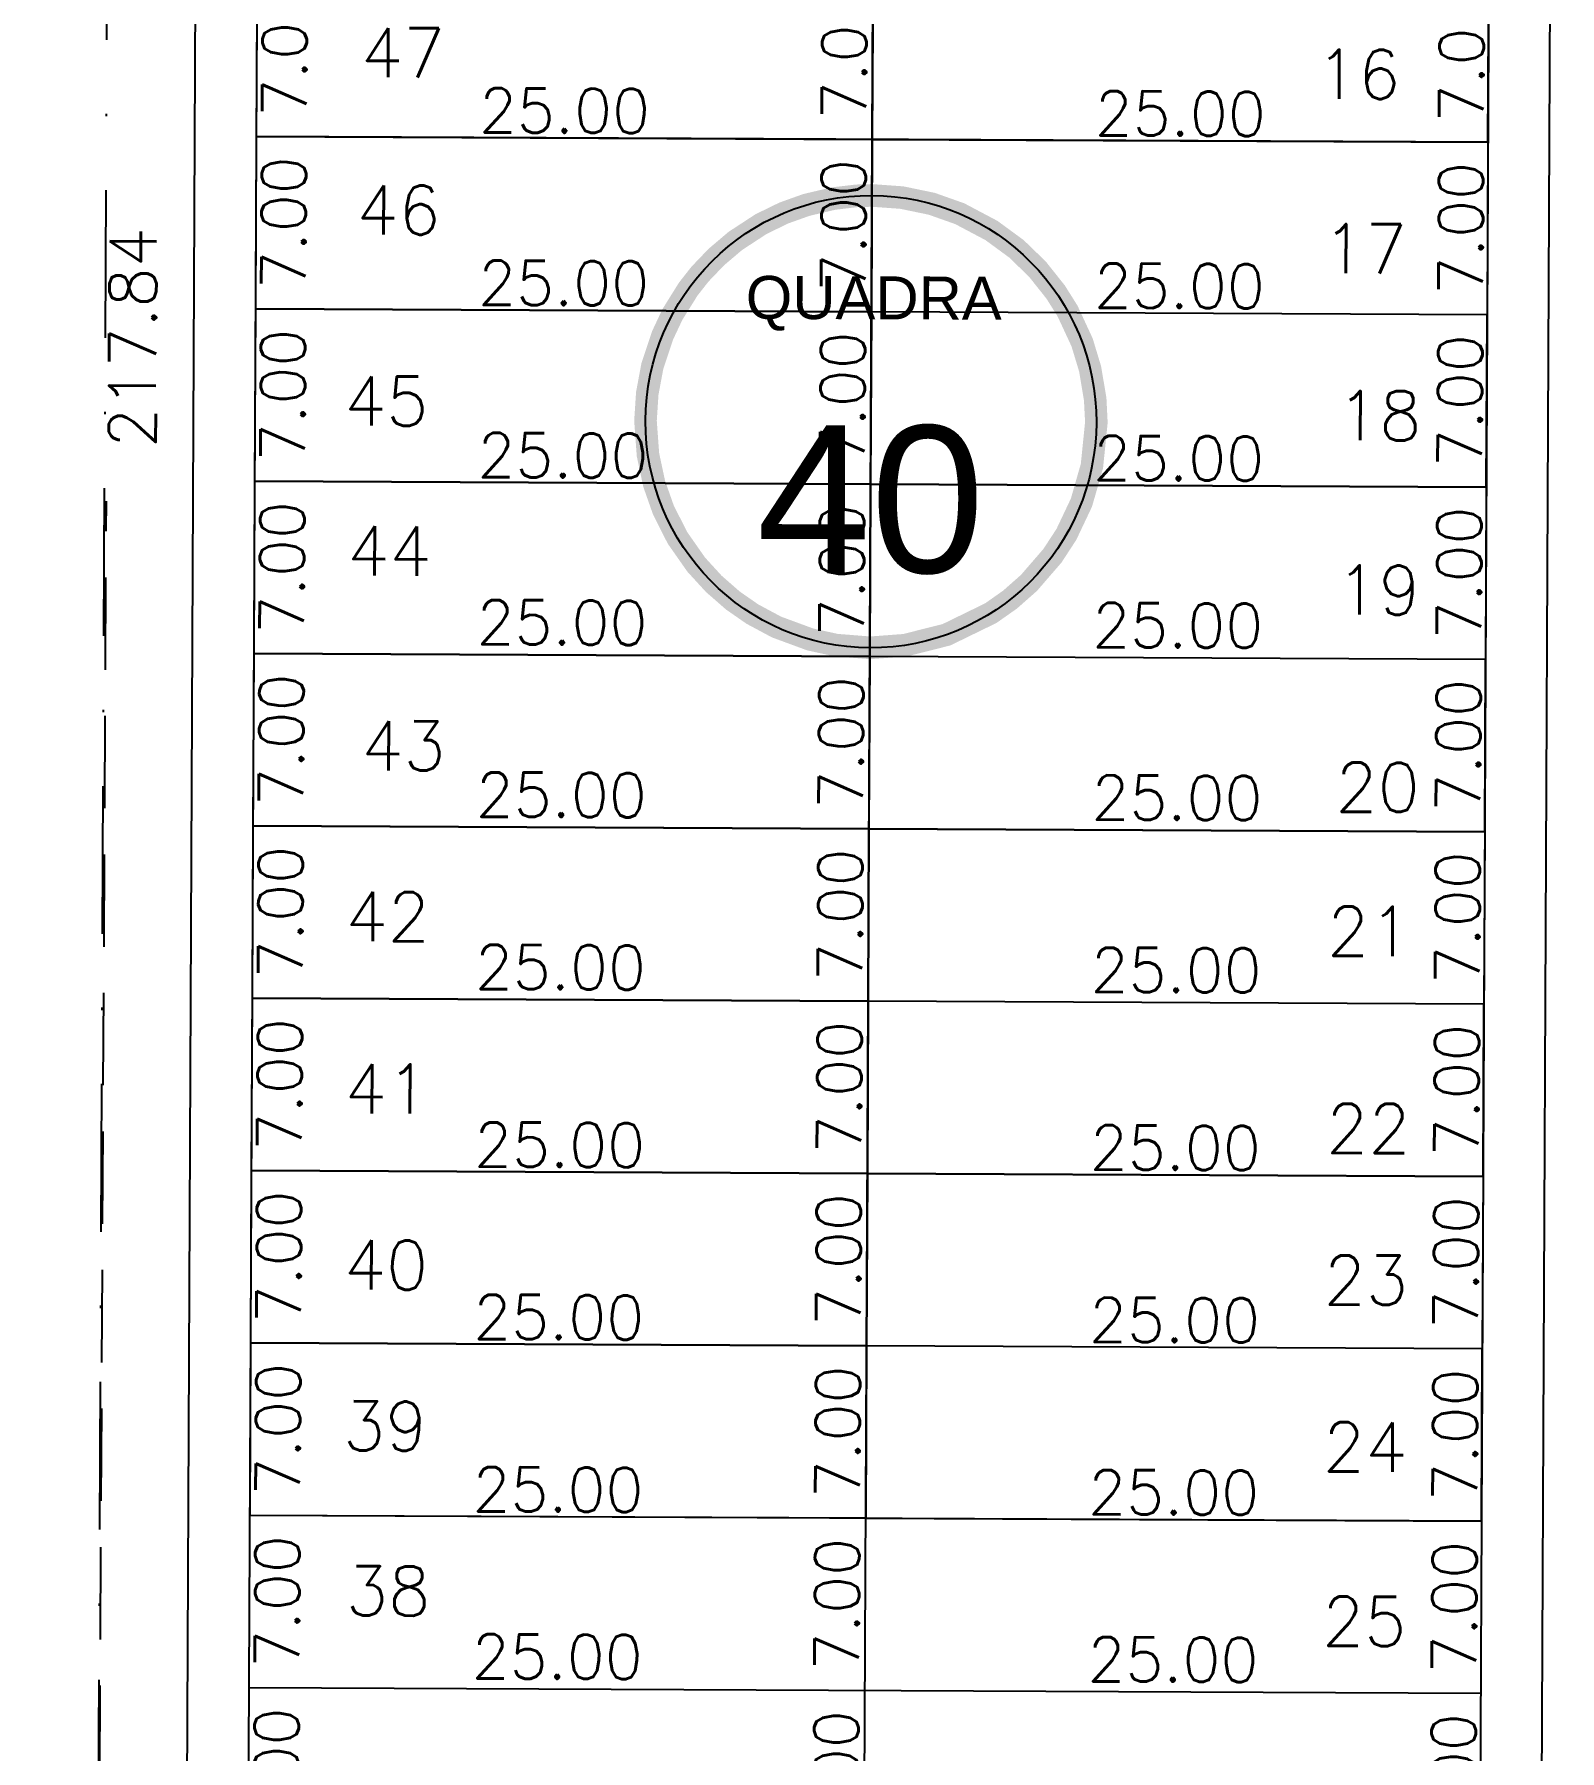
# Model space of a CAD drawing. Header units: millimetres. Extents: x -4430026 to 4783824, y 584 to 9593110.
# Drawn here: x 2057.7 to 2119.6, y 1556.5 to 1626.3 of the extents above; entities that cross this region are included whole.
import ezdxf
from ezdxf.enums import TextEntityAlignment as Align

# ---------------------------------------------------------------- set-up
doc = ezdxf.new("R2010")
doc.units = ezdxf.units.MM
for name, pattern in [('DASHDOT', [1, 0.5, -0.25, 0, -0.25]), ('HIDDEN', [0.375, 0.25, -0.125]), ('HIDDEN2', [0.1875, 0.125, -0.0625])]:
    doc.linetypes.add(name, pattern=pattern)
for name, color, linetype in [('boundary filipe', 6, 'Continuous'), ('BOUNDARY LOTES', 2, 'Continuous'), ('Calçada', 1, 'Continuous'), ('Cota', 8, 'Continuous'), ('COTAS', 8, 'Continuous'), ('Lotes', 2, 'Continuous'), ('Numero de lotes', 5, 'Continuous'), ('númeraçãoquadras', 4, 'Continuous'), ('Projeção', 8, 'HIDDEN2'), ('QUADRA', 4, 'Continuous')]:
    doc.layers.add(name, color=color, linetype=linetype)
doc.styles.add('arcad1', font='romans.shx')
doc.styles.add('ROMANS', font='romans.shx')
doc.styles.add('STYLE1', font='sanss___.ttf')
doc.dimstyles.new('BOLA100', dxfattribs={"dimscale": 0, "dimtxt": 1.9, "dimasz": 0.18, "dimexe": 0.18, "dimexo": 0.063, "dimgap": 0, "dimtad": 1, "dimzin": 4, "dimdsep": 46, "dimtxsty": 'ROMANS', "dimcen": 0.09, "dimse1": 1, "dimse2": 1, "dimsd1": 1, "dimsd2": 1, "dimclrt": 256, "dimaunit": 1, "dimadec": 4, "dimazin": 0, "dimtfac": 1.2, "dimtix": 1, "dimtmove": 2, "dimatfit": 3, "dimfxl": 1, "dimtvp": 2, "dimtolj": 1, "dimtzin": 4, "dimarcsym": 0})
doc.dimstyles.get("Standard").update_dxf_attribs({"dimtxt": 0.18, "dimasz": 0.18, "dimexe": 0.18, "dimexo": 0.0625, "dimgap": 0.09, "dimtad": 0, "dimtih": 1, "dimtoh": 1, "dimdec": 4, "dimzin": 0, "dimdsep": 46, "dimtxsty": 'Standard', "dimcen": 0.09, "dimadec": 0, "dimazin": 0, "dimtfac": 1, "dimtdec": 4, "dimtofl": 0, "dimtmove": 0, "dimatfit": 3, "dimfxl": 1, "dimtolj": 1, "dimtzin": 0, "dimarcsym": 0})

# ---------------------------------------------------------------- blocks, each defined once
blk = doc.blocks.new('NUM_quadra')
at = {"color": 6, "const_width": 0.02}
blk.add_lwpolyline([(-0.0134, 0.1996), (-0.034, 0.1971), (-0.0579, 0.1914), (-0.0779, 0.1842), (-0.0981, 0.1743), (-0.1208, 0.1594), (-0.1377, 0.145), (-0.1521, 0.1299), (-0.1625, 0.1166), (-0.1764, 0.0942), (-0.1852, 0.0754), (-0.1941, 0.0483), (-0.1985, 0.0243), (-0.2, 0), (-0.1977, -0.0299), (-0.1921, -0.0556), (-0.1839, -0.0786), (-0.1713, -0.1033), (-0.1546, -0.1269), (-0.1389, -0.1439), (-0.1219, -0.1586), (-0.1046, -0.1705), (-0.0831, -0.1819), (-0.0531, -0.1928), (-0.0302, -0.1977), (0, -0.2), (0.0309, -0.1976), (0.0677, -0.1882), (0.1069, -0.169), (0.124, -0.1569), (0.1407, -0.1421), (0.1614, -0.1181), (0.1737, -0.0992), (0.187, -0.071), (0.1962, -0.0386), (0.2, 0), (0.1989, 0.0205), (0.1943, 0.0473), (0.1871, 0.0707), (0.1741, 0.0984), (0.1635, 0.1151), (0.1472, 0.1354), (0.1285, 0.1533), (0.1063, 0.1694), (0.0782, 0.1841), (0.0533, 0.1928), (0.0267, 0.1982), (0, 0.2)], close=True, dxfattribs=at)
blk.add_circle((0, 0), 0.2)
at = {"color": 3, "insert": (-0.1114, 0.1285), "char_height": 0.038, "width": 0.2663, "attachment_point": 1, "style": 'STYLE1'}
blk.add_mtext('\\fArial|b0|i0|c0|p34;QUADRA', dxfattribs=at)
at = {"color": 3, "style": 'STYLE1'}
blk.add_attdef('00', text='', height=0.13, dxfattribs=at).set_placement((0, -0.1335), align=Align.CENTER)
blk = doc.blocks.new('*D14067')
at = {"layer": 'DEFPOINTS', "color": 0, "linetype": 'ByBlock'}
for p in [(2061.057, 1722.86), (2060.026, 1505.026), (2062.085, 1505.016)]:
    blk.add_point(p, dxfattribs=at)
at = {"layer": 'COTAS', "linetype": 'ByBlock', "insert": (2061.651, 1613.937), "char_height": 1.9, "attachment_point": 5, "rotation": 89.72858, "style": 'ROMANS'}
blk.add_mtext('\\A1;217.84', dxfattribs=at)
blk = doc.blocks.new('*D14298')
at = {"layer": 'DEFPOINTS', "color": 0, "linetype": 'ByBlock'}
for p in [(2062.127, 1948.736), (2061.87, 1895.48), (2057.086, 1890.812), (2061.84, 1888.041), (2060.026, 1505.026)]:
    blk.add_point(p, dxfattribs=at)
at = {"layer": 'COTAS', "linetype": 'ByBlock', "insert": (2055.206, 1888.07), "char_height": 1.9, "attachment_point": 5, "rotation": 89.75016, "style": 'ROMANS'}
blk.add_mtext('\\A1;179°57\'25"', dxfattribs=at)
blk = doc.blocks.new('*D9623')
at = {"layer": 'DEFPOINTS', "color": 0}
for p in [(2066.609, 1607.087), (2091.609, 1606.968), (2091.602, 1605.492)]:
    blk.add_point(p, dxfattribs=at)
at = {"layer": 'Cota', "color": 41, "insert": (2079.119, 1609.152), "char_height": 1.8, "attachment_point": 5, "rotation": 359.72858, "style": 'ROMANS'}
blk.add_mtext('\\A1;25.00', dxfattribs=at)
blk = doc.blocks.new('*D9624')
at = {"layer": 'DEFPOINTS', "color": 0}
for p in [(2091.609, 1606.968), (2116.609, 1606.85), (2116.602, 1605.374)]:
    blk.add_point(p, dxfattribs=at)
at = {"layer": 'Cota', "color": 41, "insert": (2104.119, 1609.033), "char_height": 1.8, "attachment_point": 5, "rotation": 359.72858, "style": 'ROMANS'}
blk.add_mtext('\\A1;25.00', dxfattribs=at)
blk = doc.blocks.new('*D9625')
at = {"layer": 'DEFPOINTS', "color": 0}
for p in [(2066.642, 1614.087), (2091.642, 1613.968), (2091.635, 1612.492)]:
    blk.add_point(p, dxfattribs=at)
at = {"layer": 'Cota', "color": 41, "insert": (2079.152, 1616.152), "char_height": 1.8, "attachment_point": 5, "rotation": 359.72858, "style": 'ROMANS'}
blk.add_mtext('\\A1;25.00', dxfattribs=at)
blk = doc.blocks.new('*D9626')
at = {"layer": 'DEFPOINTS', "color": 0}
for p in [(2091.642, 1613.968), (2116.642, 1613.85), (2116.635, 1612.374)]:
    blk.add_point(p, dxfattribs=at)
at = {"layer": 'Cota', "color": 41, "insert": (2104.152, 1616.033), "char_height": 1.8, "attachment_point": 5, "rotation": 359.72858, "style": 'ROMANS'}
blk.add_mtext('\\A1;25.00', dxfattribs=at)
blk = doc.blocks.new('*D9627')
at = {"layer": 'DEFPOINTS', "color": 0}
for p in [(2066.675, 1621.087), (2091.675, 1620.968), (2091.668, 1619.492)]:
    blk.add_point(p, dxfattribs=at)
at = {"layer": 'Cota', "color": 41, "insert": (2079.185, 1623.152), "char_height": 1.8, "attachment_point": 5, "rotation": 359.72858, "style": 'ROMANS'}
blk.add_mtext('\\A1;25.00', dxfattribs=at)
blk = doc.blocks.new('*D9628')
at = {"layer": 'DEFPOINTS', "color": 0}
for p in [(2091.675, 1620.968), (2116.675, 1620.85), (2116.668, 1619.374)]:
    blk.add_point(p, dxfattribs=at)
at = {"layer": 'Cota', "color": 41, "insert": (2104.185, 1623.033), "char_height": 1.8, "attachment_point": 5, "rotation": 359.72858, "style": 'ROMANS'}
blk.add_mtext('\\A1;25.00', dxfattribs=at)
blk = doc.blocks.new('*D9635')
at = {"layer": 'DEFPOINTS', "color": 0}
for p in [(2066.41, 1565.087), (2091.41, 1564.969), (2091.403, 1563.493)]:
    blk.add_point(p, dxfattribs=at)
at = {"layer": 'Cota', "color": 41, "insert": (2078.92, 1567.152), "char_height": 1.8, "attachment_point": 5, "rotation": 359.72858, "style": 'ROMANS'}
blk.add_mtext('\\A1;25.00', dxfattribs=at)
blk = doc.blocks.new('*D9636')
at = {"layer": 'DEFPOINTS', "color": 0}
for p in [(2091.41, 1564.969), (2116.41, 1564.85), (2116.403, 1563.375)]:
    blk.add_point(p, dxfattribs=at)
at = {"layer": 'Cota', "color": 41, "insert": (2103.92, 1567.034), "char_height": 1.8, "attachment_point": 5, "rotation": 359.72858, "style": 'ROMANS'}
blk.add_mtext('\\A1;25.00', dxfattribs=at)
blk = doc.blocks.new('*D9637')
at = {"layer": 'DEFPOINTS', "color": 0}
for p in [(2066.443, 1572.087), (2091.443, 1571.969), (2091.436, 1570.493)]:
    blk.add_point(p, dxfattribs=at)
at = {"layer": 'Cota', "color": 41, "insert": (2078.953, 1574.152), "char_height": 1.8, "attachment_point": 5, "rotation": 359.72858, "style": 'ROMANS'}
blk.add_mtext('\\A1;25.00', dxfattribs=at)
blk = doc.blocks.new('*D9638')
at = {"layer": 'DEFPOINTS', "color": 0}
for p in [(2091.443, 1571.969), (2116.443, 1571.85), (2116.436, 1570.374)]:
    blk.add_point(p, dxfattribs=at)
at = {"layer": 'Cota', "color": 41, "insert": (2103.953, 1574.034), "char_height": 1.8, "attachment_point": 5, "rotation": 359.72858, "style": 'ROMANS'}
blk.add_mtext('\\A1;25.00', dxfattribs=at)
blk = doc.blocks.new('*D9639')
at = {"layer": 'DEFPOINTS', "color": 0}
for p in [(2066.476, 1579.087), (2091.476, 1578.969), (2091.469, 1577.493)]:
    blk.add_point(p, dxfattribs=at)
at = {"layer": 'Cota', "color": 41, "insert": (2078.986, 1581.152), "char_height": 1.8, "attachment_point": 5, "rotation": 359.72858, "style": 'ROMANS'}
blk.add_mtext('\\A1;25.00', dxfattribs=at)
blk = doc.blocks.new('*D9640')
at = {"layer": 'DEFPOINTS', "color": 0}
for p in [(2091.476, 1578.969), (2116.476, 1578.85), (2116.469, 1577.374)]:
    blk.add_point(p, dxfattribs=at)
at = {"layer": 'Cota', "color": 41, "insert": (2103.986, 1581.034), "char_height": 1.8, "attachment_point": 5, "rotation": 359.72858, "style": 'ROMANS'}
blk.add_mtext('\\A1;25.00', dxfattribs=at)
blk = doc.blocks.new('*D9641')
at = {"layer": 'DEFPOINTS', "color": 0}
for p in [(2066.511, 1586.3), (2091.51, 1586.182), (2091.503, 1584.706)]:
    blk.add_point(p, dxfattribs=at)
at = {"layer": 'Cota', "color": 41, "insert": (2079.021, 1588.365), "char_height": 1.8, "attachment_point": 5, "rotation": 359.72858, "style": 'ROMANS'}
blk.add_mtext('\\A1;25.00', dxfattribs=at)
blk = doc.blocks.new('*D9642')
at = {"layer": 'DEFPOINTS', "color": 0}
for p in [(2091.51, 1586.182), (2116.51, 1586.064), (2116.503, 1584.588)]:
    blk.add_point(p, dxfattribs=at)
at = {"layer": 'Cota', "color": 41, "insert": (2104.02, 1588.247), "char_height": 1.8, "attachment_point": 5, "rotation": 359.72858, "style": 'ROMANS'}
blk.add_mtext('\\A1;25.00', dxfattribs=at)
blk = doc.blocks.new('*D9643')
at = {"layer": 'DEFPOINTS', "color": 0}
for p in [(2066.544, 1593.3), (2091.543, 1593.182), (2091.536, 1591.706)]:
    blk.add_point(p, dxfattribs=at)
at = {"layer": 'Cota', "color": 41, "insert": (2079.054, 1595.365), "char_height": 1.8, "attachment_point": 5, "rotation": 359.72858, "style": 'ROMANS'}
blk.add_mtext('\\A1;25.00', dxfattribs=at)
blk = doc.blocks.new('*D9644')
at = {"layer": 'DEFPOINTS', "color": 0}
for p in [(2091.543, 1593.182), (2116.543, 1593.064), (2116.536, 1591.588)]:
    blk.add_point(p, dxfattribs=at)
at = {"layer": 'Cota', "color": 41, "insert": (2104.053, 1595.247), "char_height": 1.8, "attachment_point": 5, "rotation": 359.72858, "style": 'ROMANS'}
blk.add_mtext('\\A1;25.00', dxfattribs=at)
blk = doc.blocks.new('*D9645')
at = {"layer": 'DEFPOINTS', "color": 0}
for p in [(2066.577, 1600.3), (2091.577, 1600.182), (2091.57, 1598.706)]:
    blk.add_point(p, dxfattribs=at)
at = {"layer": 'Cota', "color": 41, "insert": (2079.087, 1602.365), "char_height": 1.8, "attachment_point": 5, "rotation": 359.72858, "style": 'ROMANS'}
blk.add_mtext('\\A1;25.00', dxfattribs=at)
blk = doc.blocks.new('*D9646')
at = {"layer": 'DEFPOINTS', "color": 0}
for p in [(2091.577, 1600.182), (2116.576, 1600.063), (2116.569, 1598.588)]:
    blk.add_point(p, dxfattribs=at)
at = {"layer": 'Cota', "color": 41, "insert": (2104.087, 1602.247), "char_height": 1.8, "attachment_point": 5, "rotation": 359.72858, "style": 'ROMANS'}
blk.add_mtext('\\A1;25.00', dxfattribs=at)
blk = doc.blocks.new('*D9653')
at = {"layer": 'DEFPOINTS', "color": 0}
for p in [(2066.378, 1558.301), (2091.378, 1558.182), (2091.371, 1556.707)]:
    blk.add_point(p, dxfattribs=at)
at = {"layer": 'Cota', "color": 41, "insert": (2078.888, 1560.366), "char_height": 1.8, "attachment_point": 5, "rotation": 359.72858, "style": 'ROMANS'}
blk.add_mtext('\\A1;25.00', dxfattribs=at)
blk = doc.blocks.new('*D9654')
at = {"layer": 'DEFPOINTS', "color": 0}
for p in [(2091.378, 1558.182), (2116.377, 1558.064), (2116.37, 1556.588)]:
    blk.add_point(p, dxfattribs=at)
at = {"layer": 'Cota', "color": 41, "insert": (2103.888, 1560.247), "char_height": 1.8, "attachment_point": 5, "rotation": 359.72858, "style": 'ROMANS'}
blk.add_mtext('\\A1;25.00', dxfattribs=at)
blk = doc.blocks.new('*D9664')
at = {"layer": 'DEFPOINTS', "color": 0}
for p in [(2066.713, 1629.105), (2066.68, 1622.105), (2071.4, 1622.083)]:
    blk.add_point(p, dxfattribs=at)
at = {"layer": 'Cota', "color": 41, "insert": (2067.816, 1625.6), "char_height": 1.8, "attachment_point": 5, "rotation": 89.72858, "style": 'ROMANS'}
blk.add_mtext('\\A1;7.00', dxfattribs=at)
blk = doc.blocks.new('*D9665')
at = {"layer": 'DEFPOINTS', "color": 0}
for p in [(2066.68, 1622.105), (2066.647, 1615.105), (2071.367, 1615.083)]:
    blk.add_point(p, dxfattribs=at)
at = {"layer": 'Cota', "color": 41, "insert": (2067.783, 1618.6), "char_height": 1.8, "attachment_point": 5, "rotation": 89.72858, "style": 'ROMANS'}
blk.add_mtext('\\A1;7.00', dxfattribs=at)
blk = doc.blocks.new('*D9666')
at = {"layer": 'DEFPOINTS', "color": 0}
for p in [(2066.647, 1615.105), (2066.614, 1608.105), (2071.333, 1608.083)]:
    blk.add_point(p, dxfattribs=at)
at = {"layer": 'Cota', "color": 41, "insert": (2067.75, 1611.6), "char_height": 1.8, "attachment_point": 5, "rotation": 89.72858, "style": 'ROMANS'}
blk.add_mtext('\\A1;7.00', dxfattribs=at)
blk = doc.blocks.new('*D9667')
at = {"layer": 'DEFPOINTS', "color": 0}
for p in [(2066.614, 1608.105), (2066.581, 1601.105), (2071.3, 1601.083)]:
    blk.add_point(p, dxfattribs=at)
at = {"layer": 'Cota', "color": 41, "insert": (2067.717, 1604.6), "char_height": 1.8, "attachment_point": 5, "rotation": 89.72858, "style": 'ROMANS'}
blk.add_mtext('\\A1;7.00', dxfattribs=at)
blk = doc.blocks.new('*D9668')
at = {"layer": 'DEFPOINTS', "color": 0}
for p in [(2066.581, 1601.105), (2066.548, 1594.105), (2071.267, 1594.083)]:
    blk.add_point(p, dxfattribs=at)
at = {"layer": 'Cota', "color": 41, "insert": (2067.684, 1597.6), "char_height": 1.8, "attachment_point": 5, "rotation": 89.72858, "style": 'ROMANS'}
blk.add_mtext('\\A1;7.00', dxfattribs=at)
blk = doc.blocks.new('*D9669')
at = {"layer": 'DEFPOINTS', "color": 0}
for p in [(2066.548, 1594.105), (2066.514, 1587.106), (2071.234, 1587.083)]:
    blk.add_point(p, dxfattribs=at)
at = {"layer": 'Cota', "color": 41, "insert": (2067.651, 1590.6), "char_height": 1.8, "attachment_point": 5, "rotation": 89.72858, "style": 'ROMANS'}
blk.add_mtext('\\A1;7.00', dxfattribs=at)
blk = doc.blocks.new('*D9670')
at = {"layer": 'DEFPOINTS', "color": 0}
for p in [(2066.514, 1587.106), (2066.481, 1580.106), (2071.201, 1580.083)]:
    blk.add_point(p, dxfattribs=at)
at = {"layer": 'Cota', "color": 41, "insert": (2067.617, 1583.6), "char_height": 1.8, "attachment_point": 5, "rotation": 89.72858, "style": 'ROMANS'}
blk.add_mtext('\\A1;7.00', dxfattribs=at)
blk = doc.blocks.new('*D9671')
at = {"layer": 'DEFPOINTS', "color": 0}
for p in [(2066.481, 1580.106), (2066.448, 1573.106), (2071.168, 1573.083)]:
    blk.add_point(p, dxfattribs=at)
at = {"layer": 'Cota', "color": 41, "insert": (2067.584, 1576.6), "char_height": 1.8, "attachment_point": 5, "rotation": 89.72858, "style": 'ROMANS'}
blk.add_mtext('\\A1;7.00', dxfattribs=at)
blk = doc.blocks.new('*D9672')
at = {"layer": 'DEFPOINTS', "color": 0}
for p in [(2066.448, 1573.106), (2066.415, 1566.106), (2071.134, 1566.083)]:
    blk.add_point(p, dxfattribs=at)
at = {"layer": 'Cota', "color": 41, "insert": (2067.551, 1569.6), "char_height": 1.8, "attachment_point": 5, "rotation": 89.72858, "style": 'ROMANS'}
blk.add_mtext('\\A1;7.00', dxfattribs=at)
blk = doc.blocks.new('*D9673')
at = {"layer": 'DEFPOINTS', "color": 0}
for p in [(2066.415, 1566.106), (2066.382, 1559.106), (2071.101, 1559.084)]:
    blk.add_point(p, dxfattribs=at)
at = {"layer": 'Cota', "color": 41, "insert": (2067.518, 1562.601), "char_height": 1.8, "attachment_point": 5, "rotation": 89.72858, "style": 'ROMANS'}
blk.add_mtext('\\A1;7.00', dxfattribs=at)
blk = doc.blocks.new('*D9674')
at = {"layer": 'DEFPOINTS', "color": 0}
for p in [(2066.382, 1559.106), (2066.349, 1552.106), (2071.068, 1552.084)]:
    blk.add_point(p, dxfattribs=at)
at = {"layer": 'Cota', "color": 41, "insert": (2067.485, 1555.601), "char_height": 1.8, "attachment_point": 5, "rotation": 89.72858, "style": 'ROMANS'}
blk.add_mtext('\\A1;7.00', dxfattribs=at)
blk = doc.blocks.new('*D9721')
at = {"layer": 'DEFPOINTS', "color": 0}
for p in [(2089.441, 1628.997), (2089.408, 1621.997), (2094.128, 1621.975)]:
    blk.add_point(p, dxfattribs=at)
at = {"layer": 'Cota', "color": 41, "insert": (2090.544, 1625.492), "char_height": 1.8, "attachment_point": 5, "rotation": 89.72858, "style": 'ROMANS'}
blk.add_mtext('\\A1;7.00', dxfattribs=at)
blk = doc.blocks.new('*D9722')
at = {"layer": 'DEFPOINTS', "color": 0}
for p in [(2089.408, 1621.997), (2089.375, 1614.998), (2094.095, 1614.975)]:
    blk.add_point(p, dxfattribs=at)
at = {"layer": 'Cota', "color": 41, "insert": (2090.511, 1618.492), "char_height": 1.8, "attachment_point": 5, "rotation": 89.72858, "style": 'ROMANS'}
blk.add_mtext('\\A1;7.00', dxfattribs=at)
blk = doc.blocks.new('*D9723')
at = {"layer": 'DEFPOINTS', "color": 0}
for p in [(2089.375, 1614.998), (2089.342, 1607.998), (2094.061, 1607.975)]:
    blk.add_point(p, dxfattribs=at)
at = {"layer": 'Cota', "color": 41, "insert": (2090.478, 1611.492), "char_height": 1.8, "attachment_point": 5, "rotation": 89.72858, "style": 'ROMANS'}
blk.add_mtext('\\A1;7.00', dxfattribs=at)
blk = doc.blocks.new('*D9724')
at = {"layer": 'DEFPOINTS', "color": 0}
for p in [(2089.342, 1607.998), (2089.309, 1600.998), (2094.028, 1600.975)]:
    blk.add_point(p, dxfattribs=at)
at = {"layer": 'Cota', "color": 41, "insert": (2090.445, 1604.492), "char_height": 1.8, "attachment_point": 5, "rotation": 89.72858, "style": 'ROMANS'}
blk.add_mtext('\\A1;7.00', dxfattribs=at)
blk = doc.blocks.new('*D9725')
at = {"layer": 'DEFPOINTS', "color": 0}
for p in [(2089.309, 1600.998), (2089.276, 1593.998), (2093.995, 1593.975)]:
    blk.add_point(p, dxfattribs=at)
at = {"layer": 'Cota', "color": 41, "insert": (2090.412, 1597.492), "char_height": 1.8, "attachment_point": 5, "rotation": 89.72858, "style": 'ROMANS'}
blk.add_mtext('\\A1;7.00', dxfattribs=at)
blk = doc.blocks.new('*D9726')
at = {"layer": 'DEFPOINTS', "color": 0}
for p in [(2089.276, 1593.998), (2089.242, 1586.998), (2093.962, 1586.976)]:
    blk.add_point(p, dxfattribs=at)
at = {"layer": 'Cota', "color": 41, "insert": (2090.379, 1590.493), "char_height": 1.8, "attachment_point": 5, "rotation": 89.72858, "style": 'ROMANS'}
blk.add_mtext('\\A1;7.00', dxfattribs=at)
blk = doc.blocks.new('*D9727')
at = {"layer": 'DEFPOINTS', "color": 0}
for p in [(2089.242, 1586.998), (2089.209, 1579.998), (2093.929, 1579.976)]:
    blk.add_point(p, dxfattribs=at)
at = {"layer": 'Cota', "color": 41, "insert": (2090.345, 1583.493), "char_height": 1.8, "attachment_point": 5, "rotation": 89.72858, "style": 'ROMANS'}
blk.add_mtext('\\A1;7.00', dxfattribs=at)
blk = doc.blocks.new('*D9728')
at = {"layer": 'DEFPOINTS', "color": 0}
for p in [(2089.209, 1579.998), (2089.176, 1572.998), (2093.896, 1572.976)]:
    blk.add_point(p, dxfattribs=at)
at = {"layer": 'Cota', "color": 41, "insert": (2090.312, 1576.493), "char_height": 1.8, "attachment_point": 5, "rotation": 89.72858, "style": 'ROMANS'}
blk.add_mtext('\\A1;7.00', dxfattribs=at)
blk = doc.blocks.new('*D9729')
at = {"layer": 'DEFPOINTS', "color": 0}
for p in [(2089.176, 1572.998), (2089.143, 1565.998), (2093.863, 1565.976)]:
    blk.add_point(p, dxfattribs=at)
at = {"layer": 'Cota', "color": 41, "insert": (2090.279, 1569.493), "char_height": 1.8, "attachment_point": 5, "rotation": 89.72858, "style": 'ROMANS'}
blk.add_mtext('\\A1;7.00', dxfattribs=at)
blk = doc.blocks.new('*D9730')
at = {"layer": 'DEFPOINTS', "color": 0}
for p in [(2089.143, 1565.998), (2089.11, 1558.998), (2093.829, 1558.976)]:
    blk.add_point(p, dxfattribs=at)
at = {"layer": 'Cota', "color": 41, "insert": (2090.246, 1562.493), "char_height": 1.8, "attachment_point": 5, "rotation": 89.72858, "style": 'ROMANS'}
blk.add_mtext('\\A1;7.00', dxfattribs=at)
blk = doc.blocks.new('*D9731')
at = {"layer": 'DEFPOINTS', "color": 0}
for p in [(2089.11, 1558.998), (2089.077, 1551.998), (2093.796, 1551.976)]:
    blk.add_point(p, dxfattribs=at)
at = {"layer": 'Cota', "color": 41, "insert": (2090.213, 1555.493), "char_height": 1.8, "attachment_point": 5, "rotation": 89.72858, "style": 'ROMANS'}
blk.add_mtext('\\A1;7.00', dxfattribs=at)
blk = doc.blocks.new('*D9743')
at = {"layer": 'DEFPOINTS', "color": 0}
for p in [(2114.508, 1628.879), (2114.474, 1621.879), (2119.194, 1621.856)]:
    blk.add_point(p, dxfattribs=at)
at = {"layer": 'Cota', "color": 41, "insert": (2115.611, 1625.373), "char_height": 1.8, "attachment_point": 5, "rotation": 89.72858, "style": 'ROMANS'}
blk.add_mtext('\\A1;7.00', dxfattribs=at)
blk = doc.blocks.new('*D9744')
at = {"layer": 'DEFPOINTS', "color": 0}
for p in [(2114.474, 1621.879), (2114.441, 1614.879), (2119.161, 1614.856)]:
    blk.add_point(p, dxfattribs=at)
at = {"layer": 'Cota', "color": 41, "insert": (2115.577, 1618.373), "char_height": 1.8, "attachment_point": 5, "rotation": 89.72858, "style": 'ROMANS'}
blk.add_mtext('\\A1;7.00', dxfattribs=at)
blk = doc.blocks.new('*D9745')
at = {"layer": 'DEFPOINTS', "color": 0}
for p in [(2114.441, 1614.879), (2114.408, 1607.879), (2119.128, 1607.857)]:
    blk.add_point(p, dxfattribs=at)
at = {"layer": 'Cota', "color": 41, "insert": (2115.544, 1611.374), "char_height": 1.8, "attachment_point": 5, "rotation": 89.72858, "style": 'ROMANS'}
blk.add_mtext('\\A1;7.00', dxfattribs=at)
blk = doc.blocks.new('*D9746')
at = {"layer": 'DEFPOINTS', "color": 0}
for p in [(2114.408, 1607.879), (2114.375, 1600.879), (2119.095, 1600.857)]:
    blk.add_point(p, dxfattribs=at)
at = {"layer": 'Cota', "color": 41, "insert": (2115.511, 1604.374), "char_height": 1.8, "attachment_point": 5, "rotation": 89.72858, "style": 'ROMANS'}
blk.add_mtext('\\A1;7.00', dxfattribs=at)
blk = doc.blocks.new('*D9747')
at = {"layer": 'DEFPOINTS', "color": 0}
for p in [(2114.375, 1600.879), (2114.342, 1593.879), (2119.061, 1593.857)]:
    blk.add_point(p, dxfattribs=at)
at = {"layer": 'Cota', "color": 41, "insert": (2115.478, 1597.374), "char_height": 1.8, "attachment_point": 5, "rotation": 89.72858, "style": 'ROMANS'}
blk.add_mtext('\\A1;7.00', dxfattribs=at)
blk = doc.blocks.new('*D9748')
at = {"layer": 'DEFPOINTS', "color": 0}
for p in [(2114.342, 1593.879), (2114.309, 1586.879), (2119.028, 1586.857)]:
    blk.add_point(p, dxfattribs=at)
at = {"layer": 'Cota', "color": 41, "insert": (2115.445, 1590.374), "char_height": 1.8, "attachment_point": 5, "rotation": 89.72858, "style": 'ROMANS'}
blk.add_mtext('\\A1;7.00', dxfattribs=at)
blk = doc.blocks.new('*D9749')
at = {"layer": 'DEFPOINTS', "color": 0}
for p in [(2114.309, 1586.879), (2114.276, 1579.879), (2118.995, 1579.857)]:
    blk.add_point(p, dxfattribs=at)
at = {"layer": 'Cota', "color": 41, "insert": (2115.412, 1583.374), "char_height": 1.8, "attachment_point": 5, "rotation": 89.72858, "style": 'ROMANS'}
blk.add_mtext('\\A1;7.00', dxfattribs=at)
blk = doc.blocks.new('*D9750')
at = {"layer": 'DEFPOINTS', "color": 0}
for p in [(2114.276, 1579.879), (2114.242, 1572.879), (2118.962, 1572.857)]:
    blk.add_point(p, dxfattribs=at)
at = {"layer": 'Cota', "color": 41, "insert": (2115.379, 1576.374), "char_height": 1.8, "attachment_point": 5, "rotation": 89.72858, "style": 'ROMANS'}
blk.add_mtext('\\A1;7.00', dxfattribs=at)
blk = doc.blocks.new('*D9751')
at = {"layer": 'DEFPOINTS', "color": 0}
for p in [(2114.242, 1572.879), (2114.209, 1565.879), (2118.929, 1565.857)]:
    blk.add_point(p, dxfattribs=at)
at = {"layer": 'Cota', "color": 41, "insert": (2115.345, 1569.374), "char_height": 1.8, "attachment_point": 5, "rotation": 89.72858, "style": 'ROMANS'}
blk.add_mtext('\\A1;7.00', dxfattribs=at)
blk = doc.blocks.new('*D9752')
at = {"layer": 'DEFPOINTS', "color": 0}
for p in [(2114.209, 1565.879), (2114.176, 1558.879), (2118.896, 1558.857)]:
    blk.add_point(p, dxfattribs=at)
at = {"layer": 'Cota', "color": 41, "insert": (2115.312, 1562.374), "char_height": 1.8, "attachment_point": 5, "rotation": 89.72858, "style": 'ROMANS'}
blk.add_mtext('\\A1;7.00', dxfattribs=at)
blk = doc.blocks.new('*D9753')
at = {"layer": 'DEFPOINTS', "color": 0}
for p in [(2114.176, 1558.879), (2114.143, 1551.88), (2118.862, 1551.857)]:
    blk.add_point(p, dxfattribs=at)
at = {"layer": 'Cota', "color": 41, "insert": (2115.279, 1555.374), "char_height": 1.8, "attachment_point": 5, "rotation": 89.72858, "style": 'ROMANS'}
blk.add_mtext('\\A1;7.00', dxfattribs=at)
blk = doc.blocks.new('*D8600')
at = {"layer": 'DEFPOINTS', "color": 0, "linetype": 'ByBlock'}
for p in [(2061.057, 1722.86), (2060.026, 1505.026), (2062.085, 1505.016)]:
    blk.add_point(p, dxfattribs=at)
at = {"layer": 'COTAS', "linetype": 'ByBlock', "insert": (2061.651, 1613.937), "char_height": 1.9, "attachment_point": 5, "rotation": 89.72858, "style": 'ROMANS'}
blk.add_mtext('\\A1;217.84', dxfattribs=at)

msp = doc.modelspace()

# ---------------------------------------------------------------- linework, layer by layer
at = {"layer": 'boundary filipe', "elevation": 2.439}
msp.add_lwpolyline([(2066.155, 1511.162), (2067.108, 1712.381), (2117.107, 1712.144), (2116.157, 1511.453), (2066.155, 1511.162)], dxfattribs=at)
at = {"layer": 'BOUNDARY LOTES', "elevation": 2.439}
for points in [[(2091.68, 1621.987), (2066.68, 1622.105), (2066.713, 1629.105), (2091.713, 1628.987)], [(2116.713, 1628.868), (2091.713, 1628.987), (2091.68, 1621.987), (2116.68, 1621.868)], [(2066.68, 1622.105), (2091.68, 1621.987), (2091.647, 1614.987), (2066.647, 1615.105)], [(2091.68, 1621.987), (2116.68, 1621.868), (2116.646, 1614.868), (2091.647, 1614.987)], [(2091.614, 1607.987), (2066.614, 1608.105), (2066.647, 1615.105), (2091.647, 1614.987)], [(2116.646, 1614.868), (2091.647, 1614.987), (2091.614, 1607.987), (2116.613, 1607.868)], [(2066.614, 1608.105), (2091.614, 1607.987), (2091.58, 1600.987), (2066.581, 1601.105)], [(2091.614, 1607.987), (2116.613, 1607.868), (2116.58, 1600.869), (2091.58, 1600.987)], [(2091.547, 1593.987), (2066.548, 1594.105), (2066.581, 1601.105), (2091.58, 1600.987)], [(2116.58, 1600.869), (2091.58, 1600.987), (2091.547, 1593.987), (2116.547, 1593.869)], [(2066.548, 1594.105), (2091.547, 1593.987), (2091.514, 1586.987), (2066.514, 1587.106)], [(2091.547, 1593.987), (2116.547, 1593.869), (2116.514, 1586.869), (2091.514, 1586.987)], [(2091.481, 1579.987), (2066.481, 1580.106), (2066.514, 1587.106), (2091.514, 1586.987)], [(2116.514, 1586.869), (2091.514, 1586.987), (2091.481, 1579.987), (2116.481, 1579.869)], [(2066.481, 1580.106), (2091.481, 1579.987), (2091.448, 1572.987), (2066.448, 1573.106)], [(2091.481, 1579.987), (2116.481, 1579.869), (2116.448, 1572.869), (2091.448, 1572.987)], [(2091.415, 1565.987), (2066.415, 1566.106), (2066.448, 1573.106), (2091.448, 1572.987)], [(2116.448, 1572.869), (2091.448, 1572.987), (2091.415, 1565.987), (2116.414, 1565.869)]]:
    msp.add_lwpolyline(points, close=True, dxfattribs=at)
at = {"layer": 'Calçada'}
for p, q in [((2063.671, 1514.711, 2.439), (2064.591, 1708.893, 2.439)), ((2118.673, 1514.904, 2.439), (2119.591, 1708.632, 2.439))]:
    msp.add_line(p, q, dxfattribs=at)
at = {"layer": 'Lotes'}
for p, q in [((2091.156, 1511.307, 2.439), (2092.108, 1712.262, 2.439)), ((2116.68, 1621.868, 2.439), (2066.68, 1622.105, 2.439)), ((2116.646, 1614.868, 2.439), (2066.647, 1615.105, 2.439)), ((2116.613, 1607.868, 2.439), (2066.614, 1608.105, 2.439)), ((2116.58, 1600.869, 2.439), (2066.581, 1601.105, 2.439)), ((2116.547, 1593.869, 2.439), (2066.548, 1594.105, 2.439)), ((2116.514, 1586.869, 2.439), (2066.514, 1587.106, 2.439)), ((2116.481, 1579.869, 2.439), (2066.481, 1580.106, 2.439)), ((2116.448, 1572.869, 2.439), (2066.448, 1573.106, 2.439)), ((2116.414, 1565.869, 2.439), (2066.415, 1566.106, 2.439)), ((2116.381, 1558.869, 2.439), (2066.382, 1559.106, 2.439))]:
    msp.add_line(p, q, dxfattribs=at)
at = {"layer": 'Projeção', "linetype": 'DASHDOT', "ltscale": 12}
msp.add_line((2060.026, 1505.026, 2.439), (2062.127, 1948.736, 2.439), dxfattribs=at)
at = {"layer": 'Projeção', "linetype": 'HIDDEN', "ltscale": 15}
msp.add_line((2060.054, 1504.821, 103.708), (2060.581, 1607.29, 103.708), dxfattribs=at)
at = {"layer": 'QUADRA', "elevation": 2.439}
msp.add_lwpolyline([(2066.155, 1511.162), (2067.108, 1712.381), (2117.107, 1712.144), (2116.157, 1511.453), (2066.155, 1511.162)], dxfattribs=at)

# ---------------------------------------------------------------- block references
at = {"layer": 'númeraçãoquadras', "linetype": 'ByBlock', "extrusion": (0.084423, -0.000343131, 0.99643)}
ref = msp.add_blockref('NUM_quadra', (1619.012, -2077.413, 178.459), dxfattribs=dict(at, xscale=45.93175888062505, yscale=45.93175888063583, zscale=45.9317585301846, rotation=270.0385460290153))
ref.add_attrib('00', '40', dxfattribs={"layer": '0', "color": 3, "extrusion": (0.084423, -0.000343131, 0.99643), "height": 5.9711, "rotation": 270.03855, "style": 'STYLE1'}).set_placement((1612.882, -2077.417, 178.459), align=Align.CENTER)

# ---------------------------------------------------------------- texts
at = {"layer": 'Numero de lotes', "style": 'arcad1'}
for s, p in [('47', (2072.626, 1625.506, 2.439)), ('16', (2111.409, 1624.628, 2.439)), ('46', (2072.443, 1619.116, 2.439)), ('17', (2111.684, 1617.544, 2.439)), ('45', (2071.949, 1611.359, 2.439)), ('18', (2112.268, 1610.766, 2.439)), ('44', (2072.073, 1605.272, 2.439)), ('19', (2112.235, 1603.682, 2.439)), ('43', (2072.645, 1597.358, 2.439)), ('20', (2112.197, 1595.675, 2.439)), ('42', (2072.003, 1590.424, 2.439)), ('21', (2111.861, 1589.825, 2.439)), ('41', (2071.97, 1583.425, 2.439)), ('22', (2111.823, 1581.818, 2.439)), ('40', (2071.936, 1576.274, 2.439)), ('23', (2111.723, 1575.659, 2.439)), ('39', (2071.905, 1569.731, 2.439)), ('24', (2111.691, 1568.884, 2.439)), ('38', (2072.025, 1563.036, 2.439)), ('25', (2111.657, 1561.801, 2.439))]:
    msp.add_text(s, height=2, rotation=359.72858, dxfattribs=at).set_placement(p, align=Align.MIDDLE_CENTER)

# ---------------------------------------------------------------- dimensions: what is measured, and where the dimension line sits
at = {"layer": 'Cota'}
for base, p1, p2, angle, picture, middle in [((2071.4, 1622.083, 2.439), (2066.713, 1629.105, 2.439), (2066.68, 1622.105, 2.439), 89.72858, '*D9664', (2067.816, 1625.6, 2.439)), ((2094.128, 1621.975, 2.439), (2089.441, 1628.997, 2.439), (2089.408, 1621.997, 2.439), 89.72858, '*D9721', (2090.544, 1625.492, 2.439)), ((2119.194, 1621.856, 2.439), (2114.508, 1628.879, 2.439), (2114.474, 1621.879, 2.439), 89.72858, '*D9743', (2115.611, 1625.373, 2.439)), ((2116.668, 1619.374, 2.439), (2091.675, 1620.968, 2.439), (2116.675, 1620.85, 2.439), 179.72858, '*D9628', (2104.185, 1623.033, 2.439)), ((2071.367, 1615.083, 2.439), (2066.68, 1622.105, 2.439), (2066.647, 1615.105, 2.439), 89.72858, '*D9665', (2067.783, 1618.6, 2.439)), ((2094.095, 1614.975, 2.439), (2089.408, 1621.997, 2.439), (2089.375, 1614.998, 2.439), 89.72858, '*D9722', (2090.511, 1618.492, 2.439)), ((2119.161, 1614.856, 2.439), (2114.474, 1621.879, 2.439), (2114.441, 1614.879, 2.439), 89.72858, '*D9744', (2115.577, 1618.373, 2.439)), ((2116.635, 1612.374, 2.439), (2091.642, 1613.968, 2.439), (2116.642, 1613.85, 2.439), 179.72858, '*D9626', (2104.152, 1616.033, 2.439)), ((2071.333, 1608.083, 2.439), (2066.647, 1615.105, 2.439), (2066.614, 1608.105, 2.439), 89.72858, '*D9666', (2067.75, 1611.6, 2.439)), ((2094.061, 1607.975, 2.439), (2089.375, 1614.998, 2.439), (2089.342, 1607.998, 2.439), 89.72858, '*D9723', (2090.478, 1611.492, 2.439)), ((2119.128, 1607.857, 2.439), (2114.441, 1614.879, 2.439), (2114.408, 1607.879, 2.439), 89.72858, '*D9745', (2115.544, 1611.374, 2.439)), ((2116.602, 1605.374, 2.439), (2091.609, 1606.968, 2.439), (2116.609, 1606.85, 2.439), 179.72858, '*D9624', (2104.119, 1609.033, 2.439)), ((2071.3, 1601.083, 2.439), (2066.614, 1608.105, 2.439), (2066.581, 1601.105, 2.439), 89.72858, '*D9667', (2067.717, 1604.6, 2.439)), ((2094.028, 1600.975, 2.439), (2089.342, 1607.998, 2.439), (2089.309, 1600.998, 2.439), 89.72858, '*D9724', (2090.445, 1604.492, 2.439)), ((2119.095, 1600.857, 2.439), (2114.408, 1607.879, 2.439), (2114.375, 1600.879, 2.439), 89.72858, '*D9746', (2115.511, 1604.374, 2.439)), ((2116.569, 1598.588, 2.439), (2091.577, 1600.182, 2.439), (2116.576, 1600.063, 2.439), 179.72858, '*D9646', (2104.087, 1602.247, 2.439)), ((2071.267, 1594.083, 2.439), (2066.581, 1601.105, 2.439), (2066.548, 1594.105, 2.439), 89.72858, '*D9668', (2067.684, 1597.6, 2.439)), ((2093.995, 1593.975, 2.439), (2089.309, 1600.998, 2.439), (2089.276, 1593.998, 2.439), 89.72858, '*D9725', (2090.412, 1597.492, 2.439)), ((2119.061, 1593.857, 2.439), (2114.375, 1600.879, 2.439), (2114.342, 1593.879, 2.439), 89.72858, '*D9747', (2115.478, 1597.374, 2.439)), ((2116.536, 1591.588, 2.439), (2091.543, 1593.182, 2.439), (2116.543, 1593.064, 2.439), 179.72858, '*D9644', (2104.053, 1595.247, 2.439)), ((2071.234, 1587.083, 2.439), (2066.548, 1594.105, 2.439), (2066.514, 1587.106, 2.439), 89.72858, '*D9669', (2067.651, 1590.6, 2.439)), ((2093.962, 1586.976, 2.439), (2089.276, 1593.998, 2.439), (2089.242, 1586.998, 2.439), 89.72858, '*D9726', (2090.379, 1590.493, 2.439)), ((2119.028, 1586.857, 2.439), (2114.342, 1593.879, 2.439), (2114.309, 1586.879, 2.439), 89.72858, '*D9748', (2115.445, 1590.374, 2.439)), ((2116.503, 1584.588, 2.439), (2091.51, 1586.182, 2.439), (2116.51, 1586.064, 2.439), 179.72858, '*D9642', (2104.02, 1588.247, 2.439)), ((2071.201, 1580.083, 2.439), (2066.514, 1587.106, 2.439), (2066.481, 1580.106, 2.439), 89.72858, '*D9670', (2067.617, 1583.6, 2.439)), ((2093.929, 1579.976, 2.439), (2089.242, 1586.998, 2.439), (2089.209, 1579.998, 2.439), 89.72858, '*D9727', (2090.345, 1583.493, 2.439)), ((2118.995, 1579.857, 2.439), (2114.309, 1586.879, 2.439), (2114.276, 1579.879, 2.439), 89.72858, '*D9749', (2115.412, 1583.374, 2.439)), ((2116.469, 1577.374, 2.439), (2091.476, 1578.969, 2.439), (2116.476, 1578.85, 2.439), 179.72858, '*D9640', (2103.986, 1581.034, 2.439)), ((2071.168, 1573.083, 2.439), (2066.481, 1580.106, 2.439), (2066.448, 1573.106, 2.439), 89.72858, '*D9671', (2067.584, 1576.6, 2.439)), ((2093.896, 1572.976, 2.439), (2089.209, 1579.998, 2.439), (2089.176, 1572.998, 2.439), 89.72858, '*D9728', (2090.312, 1576.493, 2.439)), ((2118.962, 1572.857, 2.439), (2114.276, 1579.879, 2.439), (2114.242, 1572.879, 2.439), 89.72858, '*D9750', (2115.379, 1576.374, 2.439)), ((2116.436, 1570.374, 2.439), (2091.443, 1571.969, 2.439), (2116.443, 1571.85, 2.439), 179.72858, '*D9638', (2103.953, 1574.034, 2.439)), ((2071.134, 1566.083, 2.439), (2066.448, 1573.106, 2.439), (2066.415, 1566.106, 2.439), 89.72858, '*D9672', (2067.551, 1569.6, 2.439)), ((2093.863, 1565.976, 2.439), (2089.176, 1572.998, 2.439), (2089.143, 1565.998, 2.439), 89.72858, '*D9729', (2090.279, 1569.493, 2.439)), ((2118.929, 1565.857, 2.439), (2114.242, 1572.879, 2.439), (2114.209, 1565.879, 2.439), 89.72858, '*D9751', (2115.345, 1569.374, 2.439)), ((2116.403, 1563.375, 2.439), (2091.41, 1564.969, 2.439), (2116.41, 1564.85, 2.439), 179.72858, '*D9636', (2103.92, 1567.034, 2.439)), ((2071.101, 1559.084, 2.439), (2066.415, 1566.106, 2.439), (2066.382, 1559.106, 2.439), 89.72858, '*D9673', (2067.518, 1562.601, 2.439)), ((2093.829, 1558.976, 2.439), (2089.143, 1565.998, 2.439), (2089.11, 1558.998, 2.439), 89.72858, '*D9730', (2090.246, 1562.493, 2.439)), ((2118.896, 1558.857, 2.439), (2114.209, 1565.879, 2.439), (2114.176, 1558.879, 2.439), 89.72858, '*D9752', (2115.312, 1562.374, 2.439)), ((2116.37, 1556.588, 2.439), (2091.378, 1558.182, 2.439), (2116.377, 1558.064, 2.439), 179.72858, '*D9654', (2103.888, 1560.247, 2.439)), ((2071.068, 1552.084, 2.439), (2066.382, 1559.106, 2.439), (2066.349, 1552.106, 2.439), 89.72858, '*D9674', (2067.485, 1555.601, 2.439)), ((2093.796, 1551.976, 2.439), (2089.11, 1558.998, 2.439), (2089.077, 1551.998, 2.439), 89.72858, '*D9731', (2090.213, 1555.493, 2.439)), ((2118.862, 1551.857, 2.439), (2114.176, 1558.879, 2.439), (2114.143, 1551.88, 2.439), 89.72858, '*D9753', (2115.279, 1555.374, 2.439))]:
    dim = msp.add_linear_dim(base=base, p1=p1, p2=p2, angle=angle, dimstyle='Standard', override={"dimtxt": 1.8, "dimexo": 0.063, "dimgap": 0, "dimtih": 0, "dimtoh": 0, "dimdec": 2, "dimzin": 4, "dimtxsty": 'ROMANS', "dimse1": 1, "dimse2": 1, "dimsd1": 1, "dimsd2": 1, "dimclrt": 41, "dimtfac": 1.2, "dimtdec": 2, "dimtix": 1, "dimtofl": 1, "dimtmove": 2, "dimfxl": 0.18, "dimfxlon": 1, "dimtvp": 2, "dimtzin": 4}, dxfattribs=at)
    dim.commit()
    dim.dimension.update_dxf_attribs({"geometry": picture, "text_midpoint": middle})
for p1, p2, picture, middle in [((2066.675, 1621.087, 2.439), (2091.675, 1620.968, 2.439), '*D9627', (2079.185, 1623.152, 2.439)), ((2066.642, 1614.087, 2.439), (2091.642, 1613.968, 2.439), '*D9625', (2079.152, 1616.152, 2.439)), ((2066.609, 1607.087, 2.439), (2091.609, 1606.968, 2.439), '*D9623', (2079.119, 1609.152, 2.439)), ((2066.577, 1600.3, 2.439), (2091.577, 1600.182, 2.439), '*D9645', (2079.087, 1602.365, 2.439)), ((2066.544, 1593.3, 2.439), (2091.543, 1593.182, 2.439), '*D9643', (2079.054, 1595.365, 2.439)), ((2066.511, 1586.3, 2.439), (2091.51, 1586.182, 2.439), '*D9641', (2079.021, 1588.365, 2.439)), ((2066.476, 1579.087, 2.439), (2091.476, 1578.969, 2.439), '*D9639', (2078.986, 1581.152, 2.439)), ((2066.443, 1572.087, 2.439), (2091.443, 1571.969, 2.439), '*D9637', (2078.953, 1574.152, 2.439)), ((2066.41, 1565.087, 2.439), (2091.41, 1564.969, 2.439), '*D9635', (2078.92, 1567.152, 2.439)), ((2066.378, 1558.301, 2.439), (2091.378, 1558.182, 2.439), '*D9653', (2078.888, 1560.366, 2.439))]:
    dim = msp.add_aligned_dim(p1=p1, p2=p2, distance=-1.476, dimstyle='Standard', override={"dimtxt": 1.8, "dimexo": 0.063, "dimgap": 0, "dimtih": 0, "dimtoh": 0, "dimdec": 2, "dimzin": 4, "dimtxsty": 'ROMANS', "dimse1": 1, "dimse2": 1, "dimsd1": 1, "dimsd2": 1, "dimclrt": 41, "dimtfac": 1.2, "dimtdec": 2, "dimtix": 1, "dimtofl": 1, "dimtmove": 2, "dimfxl": 0.18, "dimfxlon": 1, "dimtvp": 2, "dimtzin": 4}, dxfattribs=at)
    dim.commit()
    dim.dimension.update_dxf_attribs({"geometry": picture, "text_midpoint": middle})
at = {"layer": 'COTAS', "linetype": 'ByBlock'}
dim = msp.add_angular_dim_2l(base=(2057.085642, 1890.812467), line1=((2060.025518, 1505.025767, 2.4392), (2062.127458, 1948.735522, 2.4392)), line2=((2061.839935, 1888.040662, 2.4392), (2061.869573, 1895.479873, 2.4392)), dimstyle='BOLA100', override={"dimscale": 1, "dimdec": 0, "dimazin": 1, "dimfxl": 0.18}, dxfattribs=at)
dim.commit()
dim.dimension.update_dxf_attribs({"geometry": '*D14298', "text_midpoint": (2055.205755, 1888.069591, 2.4392)})
for picture in ['*D14067', '*D8600']:
    dim = msp.add_aligned_dim(p1=(2061.057, 1722.86, 2.439), p2=(2060.026, 1505.026, 2.439), distance=2.06, dimstyle='BOLA100', override={"dimscale": 1, "dimfxl": 0.18}, dxfattribs=at)
    dim.commit()
    dim.dimension.update_dxf_attribs({"geometry": picture, "text_midpoint": (2061.651, 1613.937, 2.439)})

doc.saveas('drawing.dxf')
